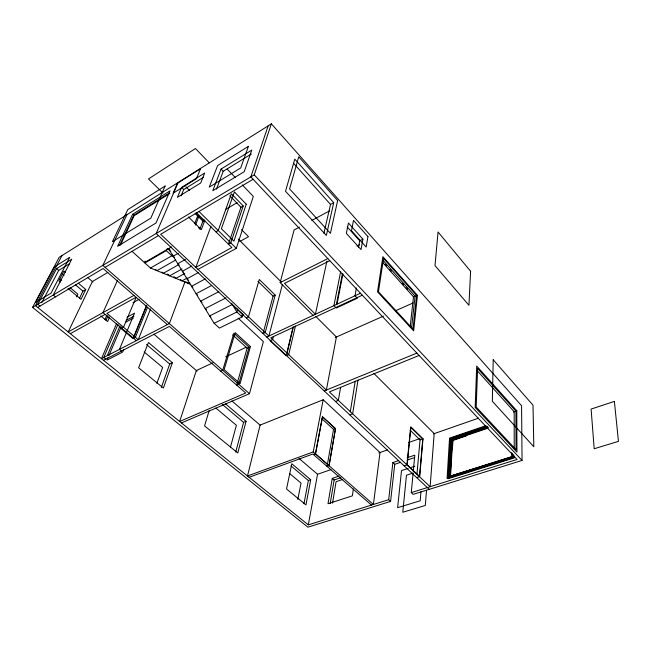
<?xml version="1.0" encoding="UTF-8"?>
<svg xmlns="http://www.w3.org/2000/svg" width="651" height="651" viewBox="0 0 651 651"><rect width="100%" height="100%" fill="white"/><g stroke="black" fill="none" stroke-linecap="round" stroke-linejoin="round"><path stroke-width="0.98" d="M511.67 452.648L511.662 456.701L448.604 476.638L450.866 438.961L486.989 426.641M487.591 426.6L451.444 438.929L449.206 476.605L512.622 456.994L512.304 453.625M512.622 456.994L512.622 453.959M452.421 449.361L452.941 440.434L466.246 435.918M451.029 449.695L451.208 446.676M449.532 476.914L451.444 438.929M449.727 476.67L451.884 439.995L487.998 427.715M449.833 477.216L452.054 439.539L488.193 427.243M450.199 476.524L452.347 439.84M450.565 475.832L452.64 440.141L452.054 439.539M426.519 490.317L425.306 505.469L402.782 512.256L406.468 475.214L413.108 473.041M195.552 225.148L198.734 216.401L197.717 216.091L197.847 216.921M420.961 491.676L420.196 500.774L397.631 507.674L401.512 470.6L408.161 468.403M404.1 465.807L406.924 464.863L410.7 427.08L422.768 438.929L419.472 476.67L416.656 477.582M416.925 474.603L420.041 439.873L410.097 430.148M398.591 460.639L392.878 462.576L394.726 464.285L390.584 501.4L307.907 527.164L32.55 307.402L59.192 257.324L271.369 123.836L521.581 405.728L522.053 460.428L413.19 494.353L411.286 492.604L413.084 473.375M413.271 471.357L414.785 455.163L407.168 457.743M416.64 295.44L413.003 329.121L378.459 291.77L383.52 258.39L416.64 295.44L413.499 296.848L410.195 326.542M411.595 327.827L415.069 296.148L383.284 260.669M390.584 501.4L388.671 499.691L392.878 462.576M242.034 313.928L242.514 313.53M353.363 488.95L352.346 495.842L327.998 503.736L332.262 478.387L338.935 476.109M358.026 379.964L352.647 413.808L349.782 414.899M350.271 411.92L355.243 381.095M332.547 503.117L336.071 481.675L342.743 479.421M330.236 503.386L334.118 479.999L332.262 478.387M313.489 454.593L315.458 453.877L322.432 416.803L335.444 428.667L329.097 465.693L315.532 453.853L322.505 416.77L335.509 428.643L329.024 465.717L327.062 466.409L333.54 429.383L321.968 418.862M340.619 387.426L338.357 400.357L335.485 401.496M356.414 287.937L355.031 295.757L356.894 297.719M362.908 239.177L361.036 249.585L346.348 233.383L348.431 223.033L362.908 239.177L359.71 240.789L358.498 247.413M388.671 499.691L308.314 524.861L317.55 474.278L299.021 458.418M310.69 479.73L305.954 504.907L286.538 488.999L291.811 463.756L310.69 479.73L308.379 480.528L290.964 465.888M303.968 503.752L308.379 480.528M313.229 451.932L323.173 399.755L380.005 452.502L373.414 504.46L313.229 451.932L247.494 476.003L260.107 425.103L323.173 399.755M297.824 499.463L301.047 483.066L289.703 473.586M336.347 304.627L342.467 273.436M337.015 304.147L342.922 273.925M340.676 271.54L333.906 305.636L335.77 307.557M326.924 261.149L315.385 314.295L284.487 283.421L329.788 260.677M333.719 202.681L326.363 235.442L285.504 191.264L294.789 159.129L333.719 202.681L330.513 204.414L323.921 233.318M295.473 325.948L288.702 354.649L286.53 355.617L293.357 326.932M286.871 352.818L293.007 327.103M273.396 336.681L272.655 339.562L270.474 340.571M282.428 284.365L268.896 336.03L160.651 234.295L253.109 179.285M225.531 403.872L246.078 421.311L237.761 452.982L204.552 425.868L209.191 410.504M313.058 315.385L280.15 282.615L294.106 229.974L299.419 227.109M235.727 452.046L243.596 422.328L246.078 421.311M275.194 295.098L265.201 332.555L263.02 333.581L273.094 296.14L275.194 295.098L259.293 279.491L248.47 316.834L246.29 317.9M181.45 422.938L249.479 393.7L263.362 341.572L238.209 318.168M230.438 447.261L236.394 425.274L215.839 408.039M249.064 347.211L238.689 384.261L236.704 385.14L247.128 348.114L249.064 347.211L233.839 333.288L222.723 370.281L220.73 371.192M169.919 249.911L168.536 248.617L214.13 323.311L219.403 328.096L242.115 316.915L242.872 314.376M237.794 308.908L236.85 311.992L214.13 323.311M197.977 269.384L236.305 248.356L253.32 196.431L242.302 184.892M243.222 205.952L230.78 242.904L228.46 244.19L240.976 207.246L243.222 205.952L231.357 193.738L218.24 230.511L215.92 231.837M32.55 307.402L254.24 174.859L271.369 123.836M268.155 125.855L250.847 176.885L517.073 459.468L411.286 492.604M172.369 362.737L163.377 388.053L138.622 367.766L148.444 342.499L172.369 362.737L169.716 364.023L161.334 387.435M156.875 383.317L162.652 367.433L144.14 351.955M211.038 226.035L195.845 267.374L231.854 247.526L196.667 212.869M185.136 281.411L169.366 323.596L101.458 358.677L116.553 323.669M198.783 216.807L198.286 217.06M216.441 189.213L223.203 171.311L251.376 153.97M204.821 220.469L201.371 229.608L188.367 216.938M199.938 229.014L203.063 220.787L204.463 219.965M221.055 169.065L212.787 190.71L244.206 171.701L251.791 150.064L221.055 169.065L223.203 171.311M194.641 223.765L197.538 216.319M150.56 308.956L138.256 339.667L106.992 313.367L136.043 297.279M172.458 254.232L171.831 255.802L150.454 268.025L144.896 262.996L145.572 261.425M147.508 307.41L135.424 337.283L133.528 338.268L146.8 305.604M146.272 305.897L132.991 338.544L121.07 328.552M144.896 262.996L166.274 250.627L166.916 249.056M123.853 349.27L122.705 352.061L107.016 360.101L108.196 357.326M181.068 195.861L183.72 189.539L203.405 177.324M136.083 297.442L123.503 327.258L121.615 328.267M181.596 187.423L177.389 197.359L200.711 182.964L204.699 173.02L181.596 187.423L183.72 189.539M108.986 355.479L121.167 326.794M107.366 355.413L119.996 325.809M178.138 182.492L156.207 233.473L429.229 489.357M131.974 251.286L144.432 262.573L145.051 261.141M118.059 324.19L103.769 357.48L105.787 359.116M109.596 317.061L107.61 321.561L100.799 315.865M106.015 320.382L108.017 315.89M104.941 319.617L106.943 315.125M117.571 280.255L102.972 312.61L136.368 340.644M119.581 245.508L133.724 215.237L169.423 192.94M120.5 245.036L134.204 215.684L169.887 193.404M132.658 214.236L117.595 246.322L156.004 223.016L170.041 190.824L132.658 214.236L134.057 215.546M126.994 214.667L102.842 265.38L249.479 393.7M78.226 283.112L85.753 289.475L81.001 299.33L68.005 288.474M79.471 298.28L82.946 291.119L85.753 289.475M76.501 296.807L77.811 294.122L70.023 287.604M41.859 302.52L58.72 270.385L69.665 263.622M55.514 296.856L53.276 295.017L71.756 259.196L56.604 268.603L37.75 304.294L39.988 306.092M62.024 255.542L35.471 305.661L308.314 524.861M202.786 221.169L202.673 221.657L203.429 221.112M37.701 307.451L103.11 268.529L167.372 324.621M105.096 267.349L158.47 235.597M107.863 272.411L92.377 281.533L68.2 331.953L133.903 295.408M225.987 209.183L237.135 202.673M144.432 262.573L171.555 246.867M178.309 253.255L173.158 256.193L174.541 257.487M175.713 260.034L156.94 270.67L155.565 269.416M185.511 259.399L177.772 263.753L179.147 265.03M178.667 264.664L163.328 273.274L161.977 272.037M182.036 268.944L169.634 275.845L167.624 274.006M243.116 314.409L242.644 314.457M191.85 266.031L182.37 271.288L183.737 272.549M70.332 333.662L105.104 314.409M239.845 241.48L248.519 236.687L241.505 229.608M184.697 273.501L175.851 278.376L173.866 276.561M133.024 302.658L139.2 299.257M187.276 277.985L181.987 280.874L180.49 279.507M198.181 272.663L186.951 278.791L188.318 280.052M189.799 282.388L188.033 283.34L186.56 281.981M126.888 317.281L134.529 313.147L119.442 349.384L121.468 351.052M126.27 320.292L133.911 316.174M311.821 220.429L329.544 210.891M205.366 278.831L191.524 286.277L192.875 287.522M125.741 322.196L133.382 318.095M211.681 285.464L196.073 293.731L197.424 294.968M218.858 291.648L200.614 301.161L201.948 302.389M103.485 360.296L169.406 326.403L245.704 392.992L179.652 421.498L196.358 370.533L212.901 362.802M226.027 297.841L205.13 308.574L206.465 309.786M280.15 282.615L327.811 258.577M356.919 246.078L359.645 244.703M241.497 315.678L243.303 314.783L232.317 304.481L209.638 315.955L210.965 317.159M266.723 337.047L360.451 293.227M225.775 356.797L245.997 347.349M362.314 295.196L270.783 337.804L326.379 390.055L336.421 336.99L315.776 316.394M336.25 308.045L357.366 298.223M335.289 337.495L383.463 316.109M395.507 310.763L413.108 302.951M324.222 390.942L416.876 353.119M419.098 355.479L329.365 391.902L430.132 486.704L434.193 433.623L373.764 373.292M203.405 221.08L202.868 221.682M333.54 429.383L335.444 428.667M249.097 477.289L312.846 454.04L371.469 505.07M317.55 474.278L330.96 469.607M378.841 452.917L387.467 449.906M408.535 442.566L420.025 438.562M433.436 433.883L478.501 418.178M420.041 439.873L422.768 438.929M513.305 412.018L516.788 410.765L516.951 452.111L475.157 407.42L476.711 366.074L516.788 410.765M485.662 425.803L449.556 438.139L447.082 478.485L513.224 457.637L513.224 454.618M486.566 426.079L450.451 438.416L448.01 478.77L514.184 457.938L514.184 455.92M451.753 439.238L486.948 427.251M452.583 439.287L466.832 434.437M334.118 479.999L340.798 477.728M452.64 440.141L487.827 428.187M394.726 464.285L400.438 462.365M407.095 460.119L414.711 457.555M410.057 467.768L414.809 466.197M449.206 476.605L512.304 456.66M150.454 268.025L190.792 284.463M173.695 256.608L171.831 255.802L166.274 250.627M59.9 279.124L61.463 280.435M60.372 282.095L58.842 280.817L63.92 271.011L65.425 272.281M61.837 273.387L64.099 275.283M75.41 284.788L82.946 291.119M146.508 344.525L169.716 364.023M56.604 268.603L58.72 270.385M222.235 404.32L243.596 422.328M87.494 277.35L92.906 281.973M153.888 334.183L197.123 371.184M231.862 400.926L260.424 425.372M232.627 334.883L247.128 348.114M242.115 316.915L236.85 311.992L231.618 303.325M168.316 248.568L169.651 249.813M167.437 248.462L170.774 251.571M270.116 340.742L286.171 355.78M162.994 193.078L148.485 178.935L195.446 148.509L209.345 162.913M198.555 227.728L200.003 229.144M257.91 281.289L273.094 296.14M195.243 213.097L203.063 220.787M195.227 213.438L203.088 221.169M198.986 211.485L236.305 248.356M185.901 186.837L189.482 190.417M238.233 239.047L281.248 281.956M450.866 438.961L452.909 441.028M229.819 195.78L240.976 207.246M227.142 169.024L235.41 177.674M254.24 174.859L522.053 460.428M477.183 370.622L514.176 411.717L514.225 448.262M347.203 226.898L359.71 240.789M385.148 264.265L386.507 265.779M389.892 269.563L391.251 271.076M402.106 283.169L403.457 284.682M406.175 287.709L407.526 289.215M293.577 163.279L330.513 204.414M382.381 262.182L413.499 296.848M493.206 359.751L492.351 401.293L533.828 446.749L532.998 405.174L493.206 359.751M477.614 368.458L476.198 407.046L516.04 449.711L515.926 411.115L477.614 368.458M470.6 271.272L468.94 305.303L435.006 265.608L438.05 231.968L470.6 271.272M422.979 438.847L419.7 476.597L407.152 464.79L410.919 427.007L422.979 438.847M417.446 295.375L413.645 330.854L377.523 291.835L382.886 256.681L417.446 295.375M367.961 236.622L366.147 247.038L351.475 230.739L353.501 220.388L367.961 236.622M337.633 200.549L330.415 233.327L289.581 188.928L298.728 156.801L337.633 200.549M250.423 346.576L240.097 383.642L224.131 369.638L235.198 332.628L250.423 346.576M246.257 204.186L233.937 241.155L221.397 228.713L234.401 191.931L246.257 204.186M248.389 146.377L240.691 167.974L209.264 187.138L217.654 165.525L248.389 146.377M200.524 168.747L196.472 178.667L173.15 193.192L177.422 183.273L200.524 168.747M165.118 185.991L150.82 218.118L112.428 241.676L127.751 209.646L165.118 185.991M69.633 257.373L51.03 293.17L35.512 302.487L54.481 266.812L69.633 257.373M614.381 401.398L591.108 409.08L594.192 448.751L618.45 441.354L614.381 401.398"/></g></svg>
